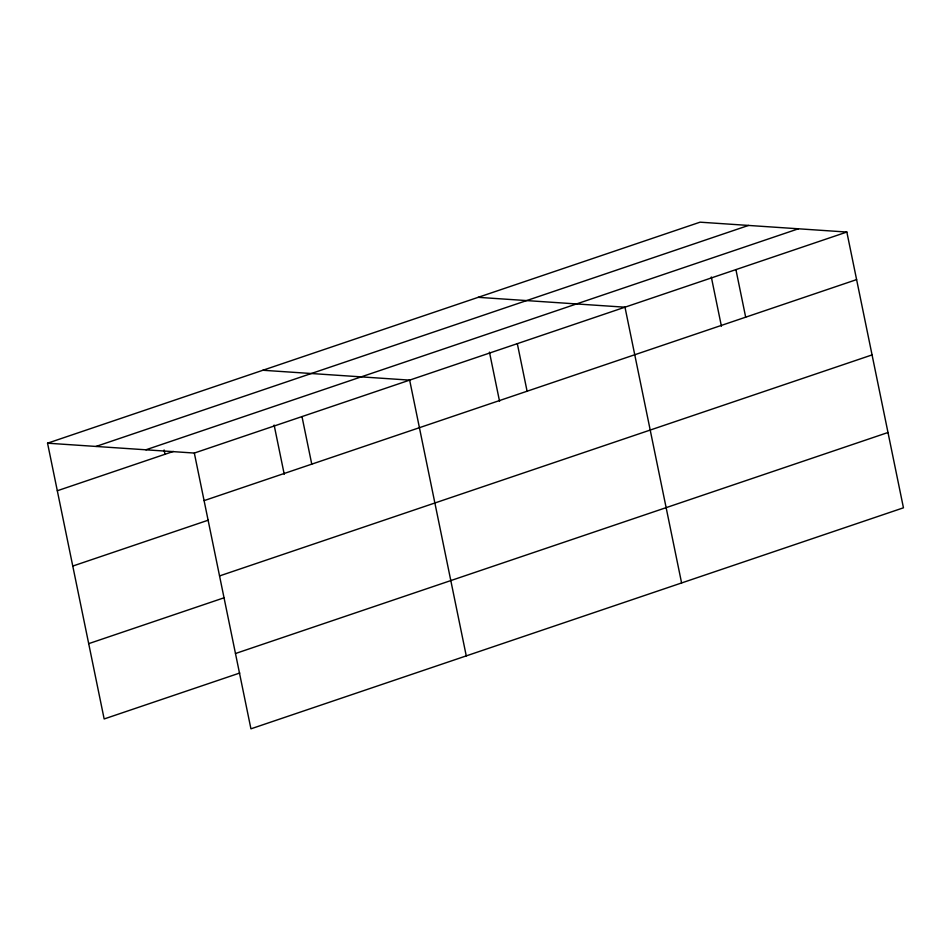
<?xml version="1.0" encoding="UTF-8"?>
<svg xmlns="http://www.w3.org/2000/svg" width="951" height="951" viewBox="0 0 951 951"><rect width="100%" height="100%" fill="white"/><g stroke="black" fill="none" stroke-linecap="round" stroke-linejoin="round"><path stroke-width="1.43" d="M47.55 443.19L700.067 222.177L846.842 232.044L903.45 507.81L250.933 728.823L194.325 453.056L47.55 443.19L104.158 718.956L239.783 673.011M95.992 446.447L748.508 225.435M145.895 449.799L798.412 228.787M57.31 490.752L173.367 451.44M194.325 453.056L846.842 232.044M204.096 500.618L856.613 279.606M72.775 566.059L208.4 520.126M219.55 575.926L872.067 354.913M88.693 643.649L224.329 597.703M235.479 653.515L887.996 432.503M478.21 297.33L624.985 307.197L681.594 582.951M262.88 370.26L409.655 380.127L466.263 655.881M735.919 269.62L745.679 317.182M711.312 276.979L721.417 326.217M517.32 343.656L527.092 391.218M489.456 352.132L499.572 401.37M301.99 416.597L311.762 464.147M274.126 425.061L284.242 474.299M164.095 449.966L164.975 454.281"/></g></svg>
